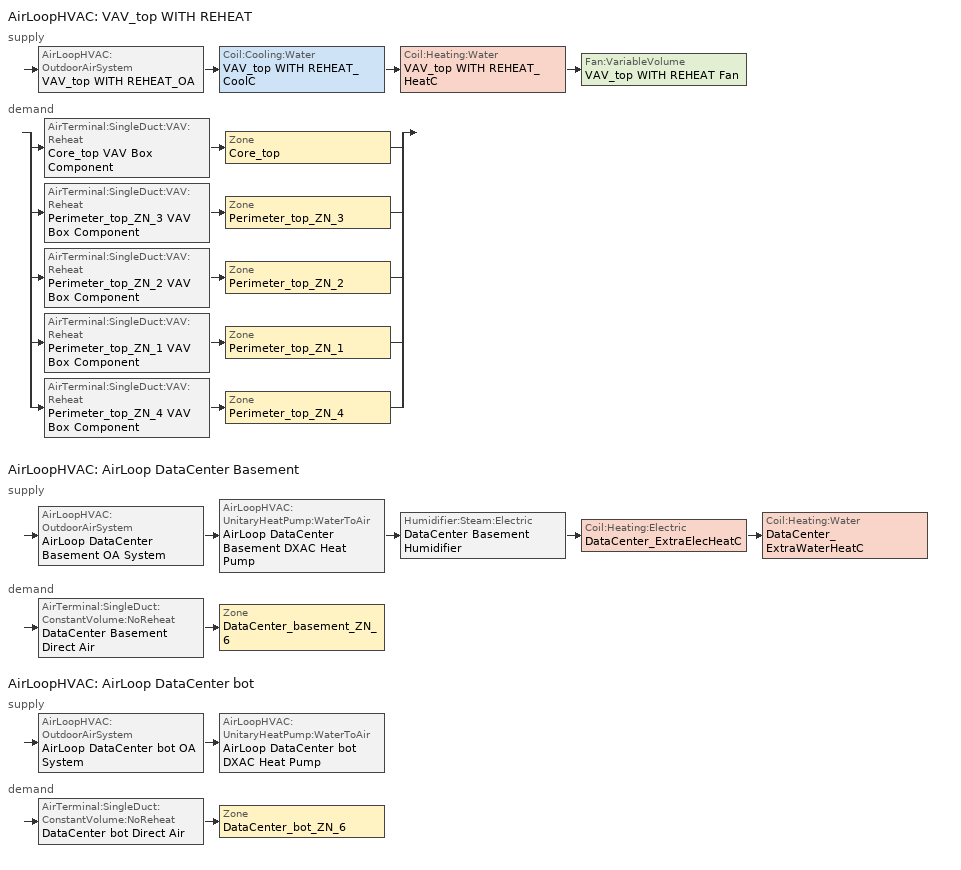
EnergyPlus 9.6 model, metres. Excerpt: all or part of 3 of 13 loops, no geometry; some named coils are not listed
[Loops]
AirLoopHVAC 'VAV_top WITH REHEAT'
 supply: AirLoopHVAC:OutdoorAirSystem 'VAV_top WITH REHEAT_OA' > Coil:Cooling:Water 'VAV_top WITH REHEAT_CoolC' > Coil:Heating:Water 'VAV_top WITH REHEAT_HeatC' > Fan:VariableVolume 'VAV_top WITH REHEAT Fan'
 demand: split
  | AirTerminal:SingleDuct:VAV:Reheat 'Core_top VAV Box Component' > Zone 'Core_top'
  | AirTerminal:SingleDuct:VAV:Reheat 'Perimeter_top_ZN_3 VAV Box Component' > Zone 'Perimeter_top_ZN_3'
  | AirTerminal:SingleDuct:VAV:Reheat 'Perimeter_top_ZN_2 VAV Box Component' > Zone 'Perimeter_top_ZN_2'
  | AirTerminal:SingleDuct:VAV:Reheat 'Perimeter_top_ZN_1 VAV Box Component' > Zone 'Perimeter_top_ZN_1'
  | AirTerminal:SingleDuct:VAV:Reheat 'Perimeter_top_ZN_4 VAV Box Component' > Zone 'Perimeter_top_ZN_4'
AirLoopHVAC 'AirLoop DataCenter Basement'
 supply: AirLoopHVAC:OutdoorAirSystem 'AirLoop DataCenter Basement OA System' > AirLoopHVAC:UnitaryHeatPump:WaterToAir 'AirLoop DataCenter Basement DXAC Heat Pump' > Humidifier:Steam:Electric 'DataCenter Basement Humidifier' > Coil:Heating:Electric 'DataCenter_ExtraElecHeatC' > Coil:Heating:Water 'DataCenter_ExtraWaterHeatC'
 demand: AirTerminal:SingleDuct:ConstantVolume:NoReheat 'DataCenter Basement Direct Air' > Zone 'DataCenter_basement_ZN_6'
AirLoopHVAC 'AirLoop DataCenter bot'
 supply: AirLoopHVAC:OutdoorAirSystem 'AirLoop DataCenter bot OA System' > AirLoopHVAC:UnitaryHeatPump:WaterToAir 'AirLoop DataCenter bot DXAC Heat Pump'
 demand: AirTerminal:SingleDuct:ConstantVolume:NoReheat 'DataCenter bot Direct Air' > Zone 'DataCenter_bot_ZN_6'
[Sizing:Zone] Zone Cooling Design Supply Air Temperature Input Method=SupplyAirTemperature; Zone Cooling Design Supply Air Temperature {C}=12.8; Zone Heating Design Supply Air Temperature Input Method=SupplyAirTemperature; Zone Heating Design Supply Air Temperature {C}=40; Zone Cooling Design Supply Air Humidity Ratio {kgWater/kgDryAir}=0.007; Zone Heating Design Supply Air Humidity Ratio {kgWater/kgDryAir}=0.008; Zone Heating Sizing Factor=0; Cooling Design Air Flow Method=DesignDay; Cooling Design Air Flow Rate {m3/s}=0; Cooling Minimum Air Flow {m3/s}=0; Cooling Minimum Air Flow Fraction=0; Heating Design Air Flow Method=DesignDay; Heating Design Air Flow Rate {m3/s}=0; Account for Dedicated Outdoor Air System=No; Dedicated Outdoor Air System Control Strategy=NeutralSupplyAir; Dedicated Outdoor Air Low Setpoint Temperature for Design {C}=autosize; Dedicated Outdoor Air High Setpoint Temperature for Design {C}=autosize
Name | Design Specification Outdoor Air Object | Zone Cooling Sizing Factor | Heating Maximum Air Flow Fraction
Core_top | SZ DSOA Core_top | 0
Perimeter_top_ZN_3 | SZ DSOA Perimeter_top_ZN_3 | 0
Perimeter_top_ZN_2 | SZ DSOA Perimeter_top_ZN_2 | 0
Perimeter_top_ZN_1 | SZ DSOA Perimeter_top_ZN_1 | 0
Perimeter_top_ZN_4 | SZ DSOA Perimeter_top_ZN_4 | 0
DataCenter_basement_ZN_6 | SZ DSOA DataCenter_basement_ZN_6 | 1.2 | 0.3
DataCenter_bot_ZN_6 | SZ DSOA DataCenter_bot_ZN_6 | 1.2 | 0.3
[DesignSpecification:OutdoorAir] Outdoor Air Flow per Zone Floor Area {m3/s-m2}=0.000431773
Name | Outdoor Air Method | Outdoor Air Flow per Zone {m3/s} | Outdoor Air Flow per Person {m3/s-person}
SZ DSOA Core_top; SZ DSOA Perimeter_top_ZN_3; SZ DSOA Perimeter_top_ZN_2; SZ DSOA Perimeter_top_ZN_1; SZ DSOA Perimeter_top_ZN_4; SZ DSOA DataCenter_basement_ZN_6; SZ DSOA DataCenter_bot_ZN_6 | Flow/Area | 0
CM DSOA Core_top; CM DSOA Perimeter_top_ZN_1; CM DSOA Perimeter_top_ZN_2; CM DSOA Perimeter_top_ZN_3; CM DSOA Perimeter_top_ZN_4 | Sum |  | 1e-08
[Sizing:System] Type of Load to Size On=Sensible; Preheat Design Temperature {C}=7; Preheat Design Humidity Ratio {kgWater/kgDryAir}=0.008; Precool Design Temperature {C}=12.8; Precool Design Humidity Ratio {kgWater/kgDryAir}=0.008; Central Cooling Design Supply Air Temperature {C}=12.8; Type of Zone Sum to Use=Coincident; 100% Outdoor Air in Cooling=No; 100% Outdoor Air in Heating=No; Central Cooling Design Supply Air Humidity Ratio {kgWater/kgDryAir}=0.007; Central Heating Design Supply Air Humidity Ratio {kgWater/kgDryAir}=0.008; Cooling Supply Air Flow Rate Method=DesignDay; Cooling Supply Air Flow Rate {m3/s}=0; Heating Supply Air Flow Rate Method=DesignDay; Heating Supply Air Flow Rate {m3/s}=0; System Outdoor Air Method=ZoneSum; Zone Maximum Outdoor Air Fraction=1; Cooling Design Capacity Method=CoolingDesignCapacity; Cooling Design Capacity {W}=autosize; Heating Design Capacity Method=HeatingDesignCapacity; Heating Design Capacity {W}=autosize; Central Cooling Capacity Control Method=OnOff
Name | Design Outdoor Air Flow Rate {m3/s} | Central Heating Maximum System Air Flow Ratio | Central Heating Design Supply Air Temperature {C}
VAV_top WITH REHEAT | 2.53804 | 0.3 | 12.8
AirLoop DataCenter Basement; AirLoop DataCenter bot | autosize | 1 | 40
[AirLoopHVAC]
Name | Design Supply Air Flow Rate {m3/s}
VAV_top WITH REHEAT | AUTOSIZE
AirLoop DataCenter Basement; AirLoop DataCenter bot | autosize
[SetpointManager:SingleZone:Reheat] Control Variable=Temperature; Minimum Supply Air Temperature {C}=10; Maximum Supply Air Temperature {C}=50
Name | Control Zone | Setpoint Node or NodeList
DataCenter Basement SupAirTemp Manager | DataCenter_basement_ZN_6 | AirLoop DataCenter Basement Supply Air Outlet
DataCenter_bot_ZN_6 SupAirTemp Manager | DataCenter_bot_ZN_6 | AirLoop DataCenter bot Supply Air Outlet
[SetpointManager:OutdoorAirReset]
VAV_top Supply Air Temperature Manager: Control Variable=Temperature; Setpoint at Outdoor Low Temperature {C}=15.6; Outdoor Low Temperature {C}=10; Setpoint at Outdoor High Temperature {C}=12.8; Outdoor High Temperature {C}=21.1; Setpoint Node or NodeList=VAV_top WITH REHEAT Supply Equipment Outlet Node
[SetpointManager:SingleZone:Humidity:Minimum]
DataCenter_Basement Humidifier HUMRAT setpoint: Setpoint Node or NodeList=DataCenter_Humidifier-DataCenter_ExtraElecHeatCNode
[SetpointManager:MixedAir] Control Variable=Temperature
Name | Setpoint Node or NodeList
DataCenter_ExtraElecHeatC Air Temp Manager | DataCenter_ExtraElecHeatC-DataCenter_ExtraWaterHeatCNode
VAV_top WITH REHEAT_CoolC SAT Manager | VAV_top WITH REHEAT_CoolC-VAV WITH REHEAT_HeatCNode
VAV_top WITH REHEAT_HeatC SAT Manager | VAV_top WITH REHEAT_HeatC-VAV WITH REHEAT FanNode
VAV_top WITH REHEAT_OAMixed Air Temp Manager | VAV_top WITH REHEAT_OA-VAV WITH REHEAT_CoolCNode
DataCenter Basement OAMixed Air Temp Manager | DataCenter Basement Mixed Air Outlet
DataCenter bot OAMixed Air Temp Manager | DataCenter bot Mixed Air Outlet
[Controller:WaterCoil] Control Variable=Temperature; Actuator Variable=FLOW; Maximum Actuated Flow {m3/s}=AUTOSIZE; Minimum Actuated Flow {m3/s}=0
Name | Action | Controller Convergence Tolerance {deltaC}
VAV_top WITH REHEAT_CoolC_Controller | REVERSE
VAV_top WITH REHEAT_HeatC_Controller | NORMAL | 0.0001
DataCenter_bas_HeatC_Controller | NORMAL
[Controller:OutdoorAir] Economizer Control Action Type=ModulateFlow; Lockout Type=NoLockout; Minimum Limit Type=FixedMinimum; Minimum Outdoor Air Schedule=MinOA_MotorizedDamper_Sched
Name | Minimum Outdoor Air Flow Rate {m3/s} | Maximum Outdoor Air Flow Rate {m3/s} | Economizer Control Type | Mechanical Ventilation Controller
VAV_top WITH REHEAT_OA_Controller | 0 | AUTOSIZE | DifferentialDryBulb | VAV_top WITH REHEAT_DCV
AirLoop DataCenter Basement OA Controller | autosize | autosize | DifferentialDryBulb
AirLoop DataCenter bot OA Controller | 0 | autosize | NoEconomizer
[Controller:MechanicalVentilation]
VAV_top WITH REHEAT_DCV: Availability Schedule=MinOA_MotorizedDamper_Sched; Demand Controlled Ventilation=Yes; System Outdoor Air Method=Standard62.1VentilationRateProcedure; Zone or ZoneList 1=Core_top; Design Specification Outdoor Air Object Name 1=CM DSOA Core_top; Design Specification Zone Air Distribution Object Name 1=CM DSZAD Core_top; Zone or ZoneList 2=Perimeter_top_ZN_1; Design Specification Outdoor Air Object Name 2=CM DSOA Perimeter_top_ZN_1; Design Specification Zone Air Distribution Object Name 2=CM DSZAD Perimeter_top_ZN_1; Zone or ZoneList 3=Perimeter_top_ZN_2; Design Specification Outdoor Air Object Name 3=CM DSOA Perimeter_top_ZN_2; Design Specification Zone Air Distribution Object Name 3=CM DSZAD Perimeter_top_ZN_2; Zone or ZoneList 4=Perimeter_top_ZN_3; Design Specification Outdoor Air Object Name 4=CM DSOA Perimeter_top_ZN_3; Design Specification Zone Air Distribution Object Name 4=CM DSZAD Perimeter_top_ZN_3; Zone or ZoneList 5=Perimeter_top_ZN_4; Design Specification Outdoor Air Object Name 5=CM DSOA Perimeter_top_ZN_4; Design Specification Zone Air Distribution Object Name 5=CM DSZAD Perimeter_top_ZN_4
[DesignSpecification:ZoneAirDistribution] Zone Air Distribution Effectiveness in Cooling Mode=1; Zone Air Distribution Effectiveness in Heating Mode=1
CM DSZAD Core_top; CM DSZAD Perimeter_top_ZN_1; CM DSZAD Perimeter_top_ZN_2; CM DSZAD Perimeter_top_ZN_3; CM DSZAD Perimeter_top_ZN_4
[Zone equipment]
Core_top: Core_top VAV Box Component
Perimeter_top_ZN_3: Perimeter_top_ZN_3 VAV Box Component
Perimeter_top_ZN_2: Perimeter_top_ZN_2 VAV Box Component
Perimeter_top_ZN_1: Perimeter_top_ZN_1 VAV Box Component
Perimeter_top_ZN_4: Perimeter_top_ZN_4 VAV Box Component
DataCenter_basement_ZN_6: DataCenter Basement Direct Air
DataCenter_bot_ZN_6: DataCenter bot Direct Air
[AirTerminal:SingleDuct:ConstantVolume:NoReheat] Availability Schedule=Always_On; Maximum Air Flow Rate {m3/s}=autosize
DataCenter Basement Direct Air; DataCenter bot Direct Air
[AirTerminal:SingleDuct:VAV:Reheat] Availability Schedule=ALWAYS_ON; Maximum Air Flow Rate {m3/s}=AUTOSIZE; Zone Minimum Air Flow Input Method=Constant; Maximum Hot Water or Steam Flow Rate {m3/s}=AUTOSIZE; Minimum Hot Water or Steam Flow Rate {m3/s}=0; Convergence Tolerance=0.001; Damper Heating Action=ReverseWithLimits; Maximum Flow Fraction During Reheat=0.5; Maximum Reheat Air Temperature {C}=40
Name | Constant Minimum Air Flow Fraction | Reheat Coil
Core_top VAV Box Component | 0.30803 | Core_top VAV Box Reheat Coil
Perimeter_top_ZN_3 VAV Box Component | 0.21433 | Perimeter_top_ZN_3 VAV Box Reheat Coil
Perimeter_top_ZN_2 VAV Box Component | 0.2 | Perimeter_top_ZN_2 VAV Box Reheat Coil
Perimeter_top_ZN_1 VAV Box Component | 0.2 | Perimeter_top_ZN_1 VAV Box Reheat Coil
Perimeter_top_ZN_4 VAV Box Component | 0.2 | Perimeter_top_ZN_4 VAV Box Reheat Coil
[ZoneControl:Thermostat] Control Type Schedule=Dual Zone Control Type Sched
Name | Zone or ZoneList | Control 1
Core_top Thermostat | Core_top | Core_top DualSPSched
Perimeter_top_ZN_3 Thermostat | Perimeter_top_ZN_3 | Perimeter_top_ZN_3 DualSPSched
Perimeter_top_ZN_2 Thermostat | Perimeter_top_ZN_2 | Perimeter_top_ZN_2 DualSPSched
Perimeter_top_ZN_1 Thermostat | Perimeter_top_ZN_1 | Perimeter_top_ZN_1 DualSPSched
Perimeter_top_ZN_4 Thermostat | Perimeter_top_ZN_4 | Perimeter_top_ZN_4 DualSPSched
DataCenter Basement Thermostat | DataCenter_basement_ZN_6 | DataCenter Cooling Setpoints Dual SP Control
DataCenter bot Thermostat | DataCenter_bot_ZN_6 | DataCenter Cooling Setpoints Dual SP Control
[ThermostatSetpoint:DualSetpoint]
Name | Heating Setpoint Temperature Schedule | Cooling Setpoint Temperature Schedule
Core_top DualSPSched; Perimeter_top_ZN_3 DualSPSched; Perimeter_top_ZN_2 DualSPSched; Perimeter_top_ZN_1 DualSPSched; Perimeter_top_ZN_4 DualSPSched | HTGSETP_SCH_YES_OPTIMUM | CLGSETP_SCH_YES_OPTIMUM
DataCenter Cooling Setpoints Dual SP Control | HTGSETP_DC_SCH | CLGSETP_DC_SCH
[Coil:Cooling:Water]
VAV_top WITH REHEAT_CoolC: Availability Schedule=ALWAYS_ON; Design Water Flow Rate {m3/s}=AUTOSIZE; Design Air Flow Rate {m3/s}=AUTOSIZE; Design Inlet Water Temperature {C}=AUTOSIZE; Design Inlet Air Temperature {C}=AUTOSIZE; Design Outlet Air Temperature {C}=AUTOSIZE; Design Inlet Air Humidity Ratio {kgWater/kgDryAir}=AUTOSIZE; Design Outlet Air Humidity Ratio {kgWater/kgDryAir}=AUTOSIZE; Type of Analysis=SimpleAnalysis; Heat Exchanger Configuration=CrossFlow
[Coil:Heating:Water] Rated Inlet Water Temperature {C}=82.2; Rated Outlet Water Temperature {C}=71.1
Name | Availability Schedule | Performance Input Method | Rated Capacity {W} | Rated Inlet Air Temperature {C} | Rated Outlet Air Temperature {C} | Rated Ratio for Air and Water Convection | U-Factor Times Area Value {W/K} | Maximum Water Flow Rate {m3/s}
DataCenter_ExtraWaterHeatC | DataCenter_ExtraWaterHeatC_Sch | NominalCapacity | 0 | 16.6 | 32.2 | 0.5
VAV_top WITH REHEAT_HeatC | ALWAYS_ON | UFactorTimesAreaAndDesignWaterFlowRate | AUTOSIZE | 12.8 | 40 |  | AUTOSIZE | AUTOSIZE
[Coil:Heating:Electric] Efficiency=1
Name | Availability Schedule | Nominal Capacity {W}
DataCenter_ExtraElecHeatC | DataCenter_ExtraElecHeatC_Sch | 10000000
Heat Pump DX Supp Heating Coil AirLoop DataCenter Basement; Heat Pump DX Supp Heating Coil AirLoop DataCenter bot | ALWAYS_OFF | autosize
[Humidifier:Steam:Electric]
DataCenter Basement Humidifier: Availability Schedule=ALWAYS_ON; Rated Capacity {m3/s}=3.72E-5; Rated Power {W}=100000; Rated Fan Power {W}=0; Standby Power {W}=0
[AirLoopHVAC:UnitaryHeatPump:WaterToAir] Availability Schedule=Always_On; Supply Air Flow Rate {m3/s}=autosize; Heating Convergence=0.001; Cooling Convergence=0.001; Maximum Cycling Rate {cycles/hr}=2.5; Heat Pump Time Constant {s}=60; Fraction of On-Cycle Power Use=0.01; Heat Pump Fan Delay Time {s}=60; Maximum Supply Air Temperature from Supplemental Heater {C}=50; Fan Placement=BlowThrough; Supply Air Fan Operating Mode Schedule=SupplyFanSch
Name | Controlling Zone or Thermostat Location | Supply Air Fan | Heating Coil | Cooling Coil | Supplemental Heating Coil
AirLoop DataCenter Basement DXAC Heat Pump | DataCenter_basement_ZN_6 | DataCenter Basement Supply Fan | Heat Pump HEATING Mode AirLoop DataCenter Basement | Heat Pump Cooling Mode AirLoop DataCenter Basement | Heat Pump DX Supp Heating Coil AirLoop DataCenter Basement
AirLoop DataCenter bot DXAC Heat Pump | DataCenter_bot_ZN_6 | DataCenter bot Supply Fan | Heat Pump HEATING Mode AirLoop DataCenter bot | Heat Pump Cooling Mode AirLoop DataCenter bot | Heat Pump DX Supp Heating Coil AirLoop DataCenter bot
[Fan:VariableVolume]
VAV_top WITH REHEAT Fan: Availability Schedule=HVACOperationSchd; Fan Total Efficiency=0.61165; Pressure Rise {Pa}=1314.72; Maximum Flow Rate {m3/s}=AUTOSIZE; Fan Power Minimum Flow Rate Input Method=Fraction; Fan Power Minimum Flow Fraction=0.25; Motor Efficiency=0.941; Motor In Airstream Fraction=1; Fan Power Coefficient 1=0.0408; Fan Power Coefficient 2=0.088; Fan Power Coefficient 3=-0.0729; Fan Power Coefficient 4=0.9437; Fan Power Coefficient 5=0
[Fan:OnOff] Availability Schedule=Always_On; Maximum Flow Rate {m3/s}=autosize; Motor In Airstream Fraction=1
Name | Fan Total Efficiency | Pressure Rise {Pa} | Motor Efficiency
DataCenter Basement Supply Fan | 0.6201 | 1018.41 | 0.954
DataCenter bot Supply Fan | 0.55575 | 622.5 | 0.855
[EnergyManagementSystem:Sensor]
Name | Output:Variable or Output:Meter Index Key | Output:Variable or Output:Meter
DataCenter_Humidifier_Status | DataCenter Basement Humidifier | Humidifier Water Volume Flow Rate
DataCenter_HeatC_Status | HEAT PUMP HEATING MODE AIRLOOP DATACENTER BASEMENT | Heating Coil Electricity Rate
DataCenter_AfterHumidifier_Temp | DataCenter_Humidifier-DataCenter_ExtraElecHeatCNode | System Node Temperature
DataCenter_AfterElecHeatC_Temp | DataCenter_EXTRAELECHEATC-DataCenter_EXTRAWATERHEATCNODE | System Node Temperature
Core_top_LSr | Core_top | Zone Lights Electricity Rate
Core_top_Occ_Sensor | Core_top | People Occupant Count
Perimeter_top_ZN_3_LSr | Perimeter_top_ZN_3 | Zone Lights Electricity Rate
Perimeter_top_ZN_3_Occ_Sensor | Perimeter_top_ZN_3 | People Occupant Count
Perimeter_top_ZN_2_LSr | Perimeter_top_ZN_2 | Zone Lights Electricity Rate
Perimeter_top_ZN_2_Occ_Sensor | Perimeter_top_ZN_2 | People Occupant Count
Perimeter_top_ZN_1_LSr | Perimeter_top_ZN_1 | Zone Lights Electricity Rate
Perimeter_top_ZN_1_Occ_Sensor | Perimeter_top_ZN_1 | People Occupant Count
Perimeter_top_ZN_4_LSr | Perimeter_top_ZN_4 | Zone Lights Electricity Rate
Perimeter_top_ZN_4_Occ_Sensor | Perimeter_top_ZN_4 | People Occupant Count
[EnergyManagementSystem:Actuator]
DataCenter_ExtraElecHeatC_SP: Actuated Component Unique=DataCenter_EXTRAELECHEATC-DataCenter_EXTRAWATERHEATCNODE; Actuated Component Type=System Node Setpoint; Actuated Component Control Type=Temperature Setpoint
[EnergyManagementSystem:Program]
SET_Perimeter_bot_ZN_2_Light_EMS_Program: SET Perimeter_bot_ZN_2_LSr_IP=0.093*Perimeter_bot_ZN_2_LSr/Perimeter_bot_ZN_2_Area; IF (Perimeter_bot_ZN_2_Occ_Sensor <= 0) && (Perimeter_bot_ZN_2_LSr_IP >= 0.02); SET Perimeter_bot_ZN_2_Light_Actuator = 0.02*Perimeter_bot_ZN_2_Area/0.09290304; ELSE; SET Perimeter_bot_ZN_2_Light_Actuator = NULL; ENDIF
SET_Perimeter_bot_ZN_1_Light_EMS_Program: SET Perimeter_bot_ZN_1_LSr_IP=0.093*Perimeter_bot_ZN_1_LSr/Perimeter_bot_ZN_1_Area; IF (Perimeter_bot_ZN_1_Occ_Sensor <= 0) && (Perimeter_bot_ZN_1_LSr_IP >= 0.02); SET Perimeter_bot_ZN_1_Light_Actuator = 0.02*Perimeter_bot_ZN_1_Area/0.09290304; ELSE; SET Perimeter_bot_ZN_1_Light_Actuator = NULL; ENDIF
SET_Perimeter_bot_ZN_4_Light_EMS_Program: SET Perimeter_bot_ZN_4_LSr_IP=0.093*Perimeter_bot_ZN_4_LSr/Perimeter_bot_ZN_4_Area; IF (Perimeter_bot_ZN_4_Occ_Sensor <= 0) && (Perimeter_bot_ZN_4_LSr_IP >= 0.02); SET Perimeter_bot_ZN_4_Light_Actuator = 0.02*Perimeter_bot_ZN_4_Area/0.09290304; ELSE; SET Perimeter_bot_ZN_4_Light_Actuator = NULL; ENDIF
SET_Perimeter_mid_ZN_3_Light_EMS_Program: SET Perimeter_mid_ZN_3_LSr_IP=0.093*Perimeter_mid_ZN_3_LSr/Perimeter_mid_ZN_3_Area; IF (Perimeter_mid_ZN_3_Occ_Sensor <= 0) && (Perimeter_mid_ZN_3_LSr_IP >= 0.02); SET Perimeter_mid_ZN_3_Light_Actuator = 0.02*Perimeter_mid_ZN_3_Area/0.09290304; ELSE; SET Perimeter_mid_ZN_3_Light_Actuator = NULL; ENDIF
SET_Perimeter_mid_ZN_2_Light_EMS_Program: SET Perimeter_mid_ZN_2_LSr_IP=0.093*Perimeter_mid_ZN_2_LSr/Perimeter_mid_ZN_2_Area; IF (Perimeter_mid_ZN_2_Occ_Sensor <= 0) && (Perimeter_mid_ZN_2_LSr_IP >= 0.02); SET Perimeter_mid_ZN_2_Light_Actuator = 0.02*Perimeter_mid_ZN_2_Area/0.09290304; ELSE; SET Perimeter_mid_ZN_2_Light_Actuator = NULL; ENDIF
SET_Perimeter_mid_ZN_1_Light_EMS_Program: SET Perimeter_mid_ZN_1_LSr_IP=0.093*Perimeter_mid_ZN_1_LSr/Perimeter_mid_ZN_1_Area; IF (Perimeter_mid_ZN_1_Occ_Sensor <= 0) && (Perimeter_mid_ZN_1_LSr_IP >= 0.02); SET Perimeter_mid_ZN_1_Light_Actuator = 0.02*Perimeter_mid_ZN_1_Area/0.09290304; ELSE; SET Perimeter_mid_ZN_1_Light_Actuator = NULL; ENDIF
SET_Perimeter_mid_ZN_4_Light_EMS_Program: SET Perimeter_mid_ZN_4_LSr_IP=0.093*Perimeter_mid_ZN_4_LSr/Perimeter_mid_ZN_4_Area; IF (Perimeter_mid_ZN_4_Occ_Sensor <= 0) && (Perimeter_mid_ZN_4_LSr_IP >= 0.02); SET Perimeter_mid_ZN_4_Light_Actuator = 0.02*Perimeter_mid_ZN_4_Area/0.09290304; ELSE; SET Perimeter_mid_ZN_4_Light_Actuator = NULL; ENDIF
[EnergyManagementSystem:OutputVariable]
DataCenter_ExtraElecHeatC_SP: EMS Variable=DataCenter_ExtraElecHeatC_SP; Type of Data in Variable=Averaged; Update Frequency=SystemTimeStep
[EnergyManagementSystem:InternalVariable]
Name | Internal Data Index Key | Internal Data Type
DataCenter_FanDesignMass | DataCenter Basement Supply Fan | Fan Maximum Mass Flow Rate
Core_top_Area | Core_top | Zone Floor Area
Perimeter_top_ZN_3_Area | Perimeter_top_ZN_3 | Zone Floor Area
Perimeter_top_ZN_2_Area | Perimeter_top_ZN_2 | Zone Floor Area
Perimeter_top_ZN_1_Area | Perimeter_top_ZN_1 | Zone Floor Area
Perimeter_top_ZN_4_Area | Perimeter_top_ZN_4 | Zone Floor Area
[Schedule:Compact]
DataCenter_ExtraElecHeatC_Sch; DataCenter_ExtraWaterHeatC_Sch; ALWAYS_ON; SupplyFanSch: Through: 12/31, For: AllDays, Until: 24:00, 1
ALWAYS_OFF: Through: 12/31, For: AllDays, Until: 24:00, 0
HVACOperationSchd: Through: 12/31, For: Weekdays SummerDesignDay, Until: 06:00, 0, Until: 22:00, 1, Until: 24:00, 0, For: Saturday WinterDesignDay, Until: 06:00, 0, Until: 18:00, 1, Until: 24:00, 0, For: Sunday Holidays AllOtherDays, Until: 24:00, 0
HTGSETP_SCH_YES_OPTIMUM: Through: 12/31, For: WinterDesignDay, Until: 05:00, 15.6, Until: 06:00, 17.6, Until: 07:00, 19.6, Until: 22:00, 21, Until: 24:00, 15.6, For: Weekdays, Until: 04:00, 15.6, Until: 05:00, 17.8, Until: 06:00, 20, Until: 22:00, 21, Until: 24:00, 15.6, For SummerDesignDay, Until: 24:00, 15.6, For: Saturday, Until: 04:00, 15.6, Until: 05:00, 17.8, Until: 06:00, 20, Until: 17:00, 21, Until: 24:00, 15.6, For: Sunday Holidays AllOtherDays, Until: 24:00, 15.6
CLGSETP_SCH_YES_OPTIMUM: Through: 12/31, For: SummerDesignDay, Until: 05:00, 26.7, Until: 06:00, 25.7, Until: 07:00, 25, Until: 22:00, 24, Until: 24:00, 26.7, For: Weekdays, Until: 04:00, 26.7, Until: 05:00, 25.6, Until: 06:00, 25, Until: 22:00, 24, Until: 24:00, 26.7, For: Saturday, Until: 04:00, 26.7, Until: 05:00, 25.6, Until: 06:00, 25, Until: 17:00, 24, Until: 24:00, 26.7, For WinterDesignDay, Until: 24:00, 26.7, For: Sunday Holidays AllOtherDays, Until: 24:00, 26.7
MinOA_MotorizedDamper_Sched: Through: 12/31, For: Weekdays SummerDesignDay, Until: 07:00, 0, Until: 22:00, 1, Until: 24:00, 0, For: Saturday WinterDesignDay, Until: 07:00, 0, Until: 18:00, 1, Until: 24:00, 0, For: Sunday Holidays AllOtherDays, Until: 24:00, 0
Dual Zone Control Type Sched: Through: 12/31, For: AllDays, Until: 24:00, 4
CLGSETP_DC_SCH: THROUGH: 12/31, FOR SummerDesignDay, UNTIL: 24:00, 27, FOR WinterDesignDay, UNTIL: 24:00, 27, FOR:AllOtherDays, UNTIL: 24:00, 27
HTGSETP_DC_SCH: THROUGH: 12/31, FOR:AllDays, UNTIL: 24:00, 18
